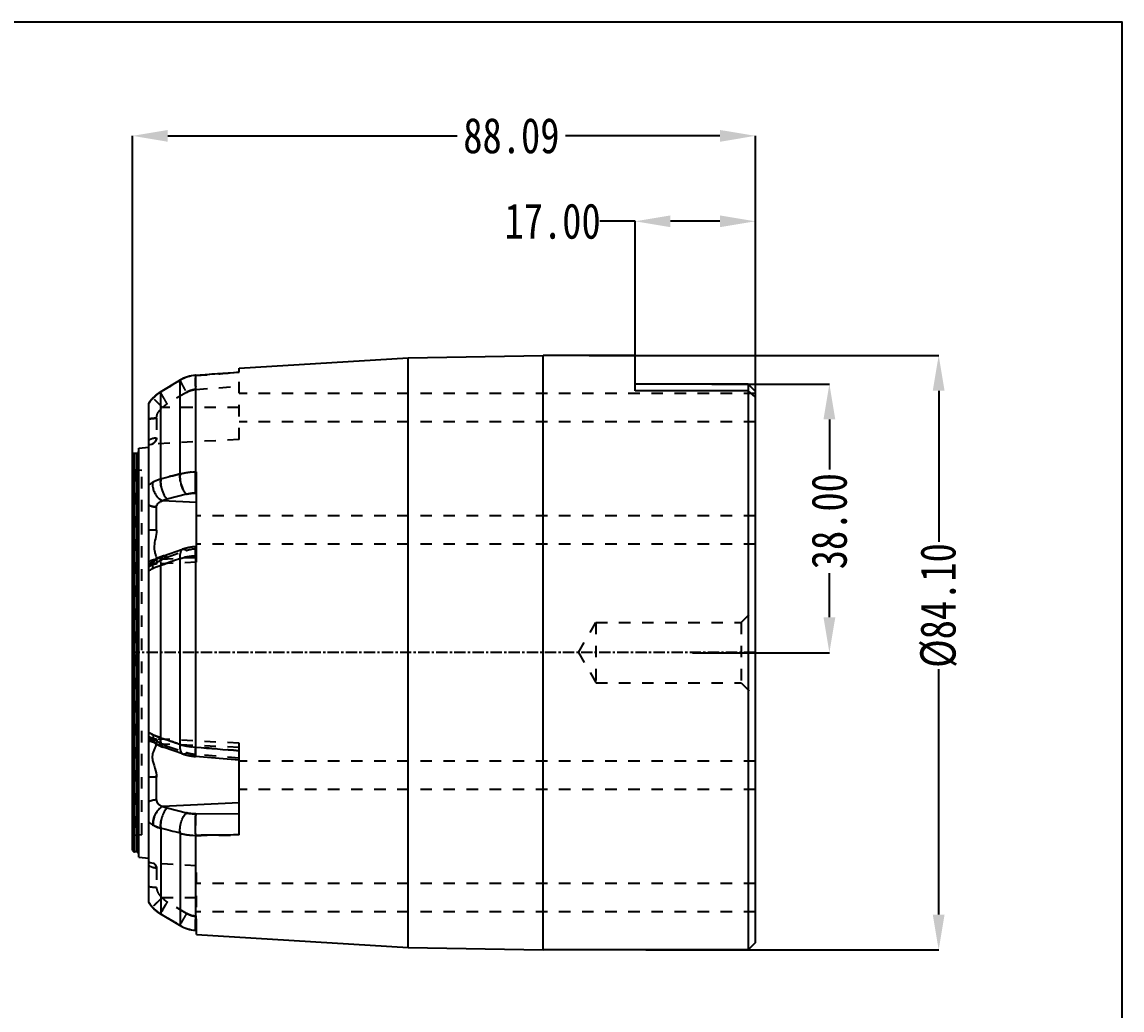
# Model space of a CAD drawing. Header units: millimetres. Extents: x 97 to 1722, y -6063 to 1553.
# Drawn here: x 807.1 to 962.7, y -2329.6 to -2189.9 of the extents above; entities that cross this region are included whole.
import ezdxf

# ---------------------------------------------------------------- set-up
doc = ezdxf.new("R2010")
doc.units = ezdxf.units.MM
doc.header["$LTSCALE"] = 16.335
doc.header["$PDMODE"] = 3
doc.header["$PDSIZE"] = 0.3125
doc.linetypes.add('CENTER', pattern=[0.6, 0.375, -0.075, 0.075, -0.075])
doc.linetypes.add('HIDDEN', pattern=[0.2, 0.1, -0.1])
doc.layers.get('0').update_dxf_attribs({"linetype": 'CONTINUOUS'})
doc.layers.get('Defpoints').update_dxf_attribs({"linetype": 'CONTINUOUS'})
doc.layers.add('DEFAULT_2', color=8, linetype='HIDDEN')
doc.styles.get("Standard").update_dxf_attribs({"font": 'txt', "width": 0.8})
doc.dimstyles.new('STANDARD$0', dxfattribs={"dimscale": 2, "dimtxt": 3, "dimasz": 3, "dimexe": 1.25, "dimexo": 0.625, "dimgap": 0.5, "dimtad": 0, "dimdsep": 46, "dimlunit": 6, "dimtxsty": 'Standard', "dimblk": 'CLOSEDBLANK', "dimcen": 0, "dimclrt": 2, "dimazin": 2, "dimtfac": 2, "dimtmove": 1, "dimatfit": 3, "dimfxl": 0, "dimtolj": 1, "dimtzin": 0, "dimarcsym": 0})

# ---------------------------------------------------------------- blocks, each defined once
blk = doc.blocks.new('*D261')
at = {"color": 4, "lineweight": -2}
for p, q in [((893.8, -2218.08), (888.8, -2218.08)), ((893.8, -2237.05), (893.8, -2218.08)), ((905.8, -2218.08), (898.8, -2218.08)), ((910.8, -2242.43), (910.8, -2218.08))]:
    blk.add_line(p, q, dxfattribs=at)
at = {"color": 4}
for points in [[(898.8, -2217.25), (898.8, -2218.91), (893.8, -2218.08)], [(905.8, -2217.25), (905.8, -2218.91), (910.8, -2218.08)]]:
    blk.add_solid(points, dxfattribs=at)
at = {"layer": 'Defpoints', "color": 0}
for p in [(893.8, -2218.08), (893.8, -2237.05), (910.8, -2242.43)]:
    blk.add_point(p, dxfattribs=at)
at = {"color": 6, "insert": (882.13, -2218.08), "char_height": 5, "attachment_point": 5}
blk.add_mtext('\\A1;17.00', dxfattribs=at)
blk = doc.blocks.new('*D262')
at = {"color": 4, "lineweight": -2}
for p, q in [((904.64, -2241.1), (921.27, -2241.1)), ((921.27, -2246.1), (921.27, -2253.17)), ((921.27, -2274.1), (921.27, -2267.84)), ((901.9, -2279.1), (921.27, -2279.1))]:
    blk.add_line(p, q, dxfattribs=at)
at = {"color": 4}
for points in [[(920.44, -2246.1), (922.11, -2246.1), (921.27, -2241.1)], [(920.44, -2274.1), (922.11, -2274.1), (921.27, -2279.1)]]:
    blk.add_solid(points, dxfattribs=at)
at = {"layer": 'Defpoints', "color": 0}
for p in [(904.64, -2241.1), (901.9, -2279.1), (921.27, -2279.1)]:
    blk.add_point(p, dxfattribs=at)
at = {"color": 6, "insert": (921.27, -2260.5), "char_height": 5, "attachment_point": 5, "rotation": 90}
blk.add_mtext('\\A1;38.00', dxfattribs=at)
blk = doc.blocks.new('*D263')
at = {"color": 4, "lineweight": -2}
for p, q in [((887.3, -2237.05), (936.73, -2237.05)), ((936.73, -2242.05), (936.73, -2263.43)), ((936.73, -2316.15), (936.73, -2281.43)), ((895.3, -2321.15), (936.73, -2321.15))]:
    blk.add_line(p, q, dxfattribs=at)
at = {"color": 4}
for points in [[(935.89, -2242.05), (937.56, -2242.05), (936.73, -2237.05)], [(935.89, -2316.15), (937.56, -2316.15), (936.73, -2321.15)]]:
    blk.add_solid(points, dxfattribs=at)
at = {"layer": 'Defpoints', "color": 0}
for p in [(887.3, -2237.05), (895.3, -2321.15), (936.73, -2321.15)]:
    blk.add_point(p, dxfattribs=at)
at = {"color": 6, "insert": (936.73, -2272.43), "char_height": 5, "attachment_point": 5, "rotation": 90}
blk.add_mtext('\\A1;%%c84.10', dxfattribs=at)
blk = doc.blocks.new('*D264')
at = {"color": 4, "lineweight": -2}
for p, q in [((822.71, -2251.49), (822.71, -2205.99)), ((827.71, -2205.99), (868.63, -2205.99)), ((905.8, -2205.99), (883.96, -2205.99)), ((910.8, -2241.1), (910.8, -2205.99))]:
    blk.add_line(p, q, dxfattribs=at)
at = {"color": 4}
for points in [[(827.71, -2205.16), (827.71, -2206.83), (822.71, -2205.99)], [(905.8, -2205.16), (905.8, -2206.83), (910.8, -2205.99)]]:
    blk.add_solid(points, dxfattribs=at)
at = {"layer": 'Defpoints', "color": 0}
for p in [(822.71, -2205.99), (910.8, -2241.1), (822.71, -2251.49)]:
    blk.add_point(p, dxfattribs=at)
at = {"color": 6, "insert": (876.3, -2205.99), "char_height": 5, "attachment_point": 5}
blk.add_mtext('\\A1;88.09', dxfattribs=at)

msp = doc.modelspace()

# ---------------------------------------------------------------- linework, layer by layer
at = {"color": 7, "linetype": 'Continuous'}
for p, q in [((837.781, -2238.853), (861.7, -2237.391)), ((861.7, -2237.391), (880.795, -2237.057)), ((861.7, -2320.806), (861.7, -2237.391)), ((893.795, -2237.048), (880.795, -2237.048)), ((880.795, -2321.148), (880.795, -2237.057)), ((893.795, -2242.05), (893.795, -2237.048)), ((831.64, -2239.854), (837.761, -2239.416)), ((831.661, -2253.506), (831.661, -2239.886)), ((837.781, -2239.444), (837.781, -2238.854)), ((826.698, -2242.186), (829.43, -2240.551)), ((829.43, -2240.551), (829.431, -2240.551)), ((829.456, -2253.818), (829.456, -2240.566)), ((909.795, -2241.098), (893.795, -2241.098)), ((909.795, -2241.098), (909.795, -2321.148)), ((910.795, -2242.098), (909.795, -2241.098)), ((825.632, -2243.04), (825.092, -2243.709)), ((825.632, -2243.04), (825.162, -2243.608)), ((826.726, -2254.493), (826.726, -2242.203)), ((909.795, -2242.05), (893.795, -2242.05)), ((910.795, -2242.931), (909.795, -2242.05)), ((910.795, -2242.098), (910.795, -2320.148)), ((825.092, -2243.709), (825.018, -2243.822)), ((825.018, -2314.438), (825.018, -2243.822)), ((823.008, -2307.288), (823.008, -2250.908)), ((823.309, -2250.908), (823.008, -2250.908)), ((823.309, -2307.288), (823.309, -2250.908)), ((823.611, -2250.154), (825.018, -2250.031)), ((823.611, -2308.042), (823.611, -2250.154)), ((822.706, -2306.987), (822.706, -2251.209)), ((831.751, -2265.413), (831.751, -2253.505)), ((830.354, -2256.679), (827.626, -2257.369)), ((826.119, -2261.785), (826.119, -2258.499)), ((831.751, -2257.845), (826.924, -2257.626)), ((827.077, -2265.415), (829.808, -2264.476)), ((831.621, -2264.105), (831.751, -2264.094)), ((825.995, -2265.912), (825.995, -2265.912)), ((829.456, -2292.094), (829.456, -2265.786)), ((831.661, -2292.458), (831.661, -2265.419)), ((826.726, -2291.133), (826.726, -2266.744)), ((826.091, -2292.035), (826.091, -2292.035)), ((829.806, -2293.417), (827.076, -2292.476)), ((837.781, -2304.876), (837.781, -2292.973)), ((837.781, -2294.289), (831.621, -2293.789)), ((826.119, -2299.928), (826.119, -2296.701)), ((837.781, -2300.351), (826.982, -2300.841)), ((827.626, -2301.07), (830.355, -2301.762)), ((831.676, -2301.911), (837.781, -2301.852)), ((826.726, -2303.958), (826.726, -2316.058)), ((829.456, -2304.634), (829.456, -2317.691)), ((831.661, -2318.371), (831.661, -2304.951)), ((823.309, -2307.288), (823.008, -2307.288)), ((823.611, -2308.042), (825.018, -2308.165)), ((825.018, -2314.438), (825.536, -2315.117)), ((825.018, -2314.438), (825.113, -2314.58)), ((825.113, -2314.58), (825.536, -2315.117)), ((829.432, -2317.704), (826.7, -2316.073)), ((831.641, -2318.399), (831.661, -2318.37)), ((831.659, -2318.4), (831.641, -2318.399)), ((831.661, -2318.37), (831.721, -2318.375)), ((831.751, -2318.974), (831.751, -2318.377)), ((831.751, -2318.974), (861.7, -2320.806)), ((861.7, -2320.806), (880.795, -2321.139)), ((910.795, -2320.148), (909.795, -2321.148)), ((909.795, -2321.148), (880.795, -2321.148))]:
    msp.add_line(p, q, dxfattribs=at)
at = {"color": 1, "linetype": 'CENTER', "ltscale": 0.26123}
msp.add_line((910.795, -2279.098), (822.706, -2279.098), dxfattribs=at)
msp.add_lwpolyline([(650.178, -2189.885), (962.654, -2189.885), (962.654, -2484.211), (650.178, -2484.211)], close=True)
at = {"color": 7, "linetype": 'Continuous'}
for points in [[(825.995, -2265.912), (825.614, -2266.16), (825.153, -2266.528), (825.018, -2266.656)], [(825.018, -2291.24), (825.175, -2291.387), (825.678, -2291.778), (826.091, -2292.035)]]:
    msp.add_lwpolyline(points, dxfattribs=at)
for centre, radius, start, end in [((832.001, -2244.849), 5.008, 94.13291, 120.88913), ((832.002, -2244.904), 5.03, 93.88065, 120.40966), ((829.399, -2246.68), 5.219, 135.87361, 139.63176), ((829.309, -2246.539), 5.076, 120.95671, 136.42283), ((829.294, -2246.578), 5.072, 120.42232, 135.87253), ((829.353, -2246.643), 5.159, 143.39593, 147.16322), ((829.377, -2246.661), 5.19, 139.63302, 143.39585), ((823.008, -2251.209), 0.301, 90, 180), ((823.309, -2250.606), 0.301, 270, 0), ((826.196, -2621.586), 359.801, 90.0123, 90.18759), ((826.232, -2268.228), 2.309, 97.19844, 102.60795), ((823.008, -2306.987), 0.301, 180, 270), ((823.309, -2307.59), 0.301, 0, 90), ((829.355, -2311.619), 5.161, 212.82539, 216.06883), ((829.377, -2311.603), 5.188, 216.06885, 219.30983), ((829.397, -2311.587), 5.214, 219.31065, 222.54893), ((829.325, -2311.695), 5.105, 222.09444, 239.05943), ((829.313, -2311.657), 5.105, 222.59849, 239.55267), ((832, -2313.399), 5.013, 239.35694, 265.89268), ((832.003, -2313.342), 5.04, 239.63977, 266.11097), ((832.126, -2312.561), 5.828, 266.0221, 266.31765)]:
    msp.add_arc(centre, radius, start, end, dxfattribs=at)
for points, knots in [([(831.64, -2239.854), (831.642, -2239.854), (831.654, -2239.86), (831.657, -2239.875), (831.661, -2239.886)], [0, 0, 0, 0, 0.1342177, 1, 1, 1, 1]), ([(829.431, -2240.551), (829.432, -2240.55), (829.442, -2240.552), (829.449, -2240.56), (829.456, -2240.566)], [0, 0, 0, 0, 0.1388185, 1, 1, 1, 1]), ([(825.653, -2243.046), (825.651, -2243.044), (825.644, -2243.042), (825.635, -2243.036), (825.632, -2243.04)], [0, 0, 0, 0, 0.3926791, 1, 1, 1, 1]), ([(826.698, -2242.186), (826.699, -2242.185), (826.711, -2242.185), (826.719, -2242.196), (826.726, -2242.203)], [0, 0, 0, 0, 0.1282565, 1, 1, 1, 1]), ([(829.456, -2253.818), (829.443, -2253.903), (829.41, -2254.277), (829.447, -2254.656), (829.502, -2254.94)], [0, 0, 0, 0, 0.2291656, 1, 1, 1, 1]), ([(829.456, -2253.818), (829.627, -2253.767), (830.348, -2253.584), (831.096, -2253.509), (831.661, -2253.504)], [0, 0, 0, 0, 0.2396299, 1, 1, 1, 1]), ([(831.679, -2256.53), (831.651, -2256.336), (831.62, -2255.872), (831.597, -2254.863), (831.616, -2254.049), (831.661, -2253.505)], [0, 0, 0, 0, 0.1945524, 0.4592422, 1, 1, 1, 1]), ([(825.018, -2255.378), (825.058, -2255.342), (825.227, -2255.199), (825.411, -2255.074), (825.555, -2254.99)], [0, 0, 0, 0, 0.2432291, 1, 1, 1, 1]), ([(825.555, -2254.99), (825.546, -2255.056), (825.52, -2255.356), (825.559, -2255.661), (825.618, -2255.888)], [0, 0, 0, 0, 0.2221185, 1, 1, 1, 1]), ([(825.555, -2254.99), (825.642, -2254.939), (826.016, -2254.738), (826.416, -2254.586), (826.726, -2254.493)], [0, 0, 0, 0, 0.2367958, 1, 1, 1, 1]), ([(826.726, -2254.493), (826.713, -2254.579), (826.677, -2254.958), (826.714, -2255.343), (826.771, -2255.631)], [0, 0, 0, 0, 0.2285766, 1, 1, 1, 1]), ([(826.771, -2255.631), (826.839, -2255.981), (827.042, -2256.606), (827.404, -2257.173), (827.626, -2257.369)], [0, 0, 0, 0, 0.5464567, 1, 1, 1, 1]), ([(829.502, -2254.94), (829.571, -2255.29), (829.773, -2255.915), (830.134, -2256.482), (830.355, -2256.679)], [0, 0, 0, 0, 0.5466193, 1, 1, 1, 1]), ([(825.618, -2255.888), (825.668, -2256.082), (825.813, -2256.46), (826.2, -2257.095), (826.619, -2257.475), (826.924, -2257.626)], [0, 0, 0, 0, 0.2700573, 0.5416727, 1, 1, 1, 1]), ([(831.678, -2256.53), (831.563, -2256.529), (831.118, -2256.538), (830.673, -2256.598), (830.354, -2256.679)], [0, 0, 0, 0, 0.2601045, 1, 1, 1, 1]), ([(825.018, -2258.228), (825.103, -2258.272), (825.454, -2258.42), (825.835, -2258.489), (826.119, -2258.499)], [0, 0, 0, 0, 0.252596, 1, 1, 1, 1]), ([(826.119, -2258.499), (826.119, -2258.407), (826.152, -2258.218), (826.316, -2257.967), (826.583, -2257.763), (826.801, -2257.668), (826.924, -2257.626)], [0, 0, 0, 0, 0.2176233, 0.440224, 0.694502, 1, 1, 1, 1]), ([(827.626, -2257.369), (827.562, -2257.385), (827.321, -2257.452), (827.087, -2257.543), (826.924, -2257.626)], [0, 0, 0, 0, 0.2652009, 1, 1, 1, 1]), ([(826.119, -2261.785), (826.119, -2262.188), (825.963, -2262.932), (825.773, -2263.813), (825.783, -2264.455), (825.86, -2264.889), (825.982, -2265.301), (826.067, -2265.575), (826.093, -2265.707)], [0, 0, 0, 0, 0.3038107, 0.5672345, 0.6764096, 0.7850277, 0.8981395, 1, 1, 1, 1]), ([(829.808, -2264.476), (829.73, -2264.502), (829.579, -2264.631), (829.462, -2264.935), (829.416, -2265.332), (829.435, -2265.627), (829.456, -2265.786)], [0, 0, 0, 0, 0.1702849, 0.3871975, 0.6659176, 1, 1, 1, 1]), ([(831.623, -2264.105), (831.466, -2264.117), (830.851, -2264.186), (830.244, -2264.326), (829.808, -2264.476)], [0, 0, 0, 0, 0.2543329, 1, 1, 1, 1]), ([(831.661, -2265.42), (831.644, -2265.167), (831.621, -2264.76), (831.603, -2264.353), (831.608, -2264.199)], [0, 0, 0, 0, 0.6216938, 1, 1, 1, 1]), ([(831.608, -2264.199), (831.609, -2264.175), (831.613, -2264.152), (831.613, -2264.105), (831.622, -2264.105)], [0, 0, 0, 0, 0.7316253, 1, 1, 1, 1]), ([(825.728, -2265.975), (825.664, -2265.989), (825.416, -2266.056), (825.178, -2266.163), (825.018, -2266.267)], [0, 0, 0, 0, 0.2552377, 1, 1, 1, 1]), ([(825.995, -2265.912), (825.903, -2265.967), (825.735, -2266.125), (825.584, -2266.444), (825.525, -2266.811), (825.538, -2267.065), (825.555, -2267.192)], [0, 0, 0, 0, 0.2261457, 0.4692865, 0.7300233, 1, 1, 1, 1]), ([(827.077, -2265.415), (826.981, -2265.448), (826.609, -2265.586), (826.249, -2265.76), (825.995, -2265.912)], [0, 0, 0, 0, 0.2551887, 1, 1, 1, 1]), ([(826.093, -2265.707), (826.096, -2265.72), (826.105, -2265.768), (826.112, -2265.816), (826.115, -2265.852)], [0, 0, 0, 0, 0.2674432, 1, 1, 1, 1]), ([(827.077, -2265.415), (826.999, -2265.442), (826.845, -2265.572), (826.728, -2265.881), (826.684, -2266.284), (826.705, -2266.583), (826.726, -2266.744)], [0, 0, 0, 0, 0.1700507, 0.3870051, 0.6659177, 1, 1, 1, 1]), ([(829.456, -2265.786), (829.627, -2265.736), (830.35, -2265.552), (831.094, -2265.453), (831.661, -2265.419)], [0, 0, 0, 0, 0.23891, 1, 1, 1, 1]), ([(825.018, -2267.5), (825.058, -2267.473), (825.233, -2267.363), (825.414, -2267.264), (825.555, -2267.192)], [0, 0, 0, 0, 0.2349013, 1, 1, 1, 1]), ([(825.555, -2267.192), (825.643, -2267.148), (826.021, -2266.97), (826.418, -2266.832), (826.726, -2266.744)], [0, 0, 0, 0, 0.2338248, 1, 1, 1, 1]), ([(825.018, -2290.385), (825.065, -2290.415), (825.271, -2290.542), (825.486, -2290.654), (825.653, -2290.735)], [0, 0, 0, 0, 0.2327379, 1, 1, 1, 1]), ([(825.653, -2290.735), (825.635, -2290.865), (825.619, -2291.125), (825.676, -2291.5), (825.827, -2291.824), (825.998, -2291.981), (826.092, -2292.034)], [0, 0, 0, 0, 0.2729504, 0.5353463, 0.7774725, 1, 1, 1, 1]), ([(825.653, -2290.735), (825.734, -2290.773), (826.083, -2290.929), (826.446, -2291.053), (826.726, -2291.133)], [0, 0, 0, 0, 0.2356203, 1, 1, 1, 1]), ([(826.726, -2291.133), (826.704, -2291.295), (826.682, -2291.597), (826.725, -2292.005), (826.842, -2292.317), (826.997, -2292.449), (827.075, -2292.476)], [0, 0, 0, 0, 0.3340653, 0.6131277, 0.8301306, 1, 1, 1, 1]), ([(825.727, -2291.807), (825.663, -2291.792), (825.415, -2291.723), (825.177, -2291.612), (825.018, -2291.506)], [0, 0, 0, 0, 0.2545751, 1, 1, 1, 1]), ([(826.024, -2292.243), (825.962, -2292.398), (825.811, -2292.701), (825.618, -2293.146), (825.507, -2293.592), (825.499, -2294.038), (825.593, -2294.535), (825.845, -2295.325), (826.059, -2295.972), (826.105, -2296.434)], [0, 0, 0, 0, 0.1147268, 0.2329305, 0.3334815, 0.4284338, 0.5373424, 0.6802437, 1, 1, 1, 1]), ([(826.098, -2292.017), (826.095, -2292.034), (826.074, -2292.111), (826.047, -2292.186), (826.024, -2292.243)], [0, 0, 0, 0, 0.2207569, 1, 1, 1, 1]), ([(826.091, -2292.035), (826.168, -2292.079), (826.485, -2292.249), (826.819, -2292.388), (827.075, -2292.476)], [0, 0, 0, 0, 0.2456588, 1, 1, 1, 1]), ([(829.456, -2292.094), (829.434, -2292.254), (829.414, -2292.552), (829.459, -2292.953), (829.576, -2293.26), (829.729, -2293.39), (829.806, -2293.417)], [0, 0, 0, 0, 0.3340945, 0.6129684, 0.8299163, 1, 1, 1, 1]), ([(829.456, -2292.094), (829.627, -2292.143), (830.351, -2292.326), (831.095, -2292.424), (831.661, -2292.458)], [0, 0, 0, 0, 0.2388841, 1, 1, 1, 1]), ([(831.621, -2293.789), (831.612, -2293.788), (831.612, -2293.741), (831.604, -2293.684), (831.607, -2293.562), (831.609, -2293.409), (831.617, -2293.214), (831.633, -2292.893), (831.649, -2292.637), (831.661, -2292.458)], [0, 0, 0, 0, 0.019478, 0.0725831, 0.1591108, 0.2770971, 0.423849, 0.5960488, 1, 1, 1, 1]), ([(829.805, -2293.417), (829.948, -2293.466), (830.54, -2293.647), (831.155, -2293.751), (831.621, -2293.789)], [0, 0, 0, 0, 0.2449639, 1, 1, 1, 1]), ([(826.119, -2296.701), (826.021, -2296.701), (825.654, -2296.704), (825.287, -2296.711), (825.018, -2296.721)], [0, 0, 0, 0, 0.265695, 1, 1, 1, 1]), ([(826.105, -2296.434), (826.107, -2296.457), (826.115, -2296.546), (826.119, -2296.635), (826.119, -2296.701)], [0, 0, 0, 0, 0.2605745, 1, 1, 1, 1]), ([(826.119, -2299.928), (826.026, -2299.931), (825.649, -2299.964), (825.274, -2300.069), (825.018, -2300.2)], [0, 0, 0, 0, 0.243075, 1, 1, 1, 1]), ([(826.119, -2299.928), (826.119, -2300.025), (826.155, -2300.224), (826.333, -2300.488), (826.618, -2300.7), (826.852, -2300.798), (826.982, -2300.841)], [0, 0, 0, 0, 0.2160759, 0.4384154, 0.6934903, 1, 1, 1, 1]), ([(826.982, -2300.841), (826.774, -2300.95), (826.361, -2301.285), (825.903, -2301.963), (825.638, -2302.742), (825.617, -2303.278), (825.653, -2303.514)], [0, 0, 0, 0, 0.2243171, 0.4974902, 0.7721922, 1, 1, 1, 1]), ([(827.626, -2301.07), (827.456, -2301.22), (827.158, -2301.634), (826.854, -2302.361), (826.688, -2303.16), (826.686, -2303.706), (826.726, -2303.958)], [0, 0, 0, 0, 0.2181384, 0.4812155, 0.7545144, 1, 1, 1, 1]), ([(826.982, -2300.841), (827.031, -2300.864), (827.239, -2300.957), (827.457, -2301.027), (827.626, -2301.07)], [0, 0, 0, 0, 0.2362209, 1, 1, 1, 1]), ([(829.456, -2304.634), (829.418, -2304.383), (829.422, -2303.839), (829.589, -2303.044), (829.89, -2302.322), (830.187, -2301.911), (830.355, -2301.762)], [0, 0, 0, 0, 0.2463404, 0.5196677, 0.7822953, 1, 1, 1, 1]), ([(830.355, -2301.762), (830.457, -2301.788), (830.892, -2301.881), (831.338, -2301.914), (831.676, -2301.911)], [0, 0, 0, 0, 0.2379471, 1, 1, 1, 1]), ([(831.661, -2304.95), (831.616, -2304.405), (831.596, -2303.587), (831.619, -2302.573), (831.651, -2302.107), (831.678, -2301.911)], [0, 0, 0, 0, 0.5399823, 0.8051656, 1, 1, 1, 1]), ([(825.018, -2303.065), (825.064, -2303.107), (825.262, -2303.275), (825.481, -2303.419), (825.653, -2303.514)], [0, 0, 0, 0, 0.2421654, 1, 1, 1, 1]), ([(825.653, -2303.514), (825.734, -2303.558), (826.079, -2303.736), (826.444, -2303.873), (826.726, -2303.958)], [0, 0, 0, 0, 0.2382816, 1, 1, 1, 1]), ([(829.456, -2304.634), (829.626, -2304.686), (830.348, -2304.869), (831.095, -2304.945), (831.661, -2304.951)], [0, 0, 0, 0, 0.2396116, 1, 1, 1, 1]), ([(826.7, -2316.073), (826.701, -2316.074), (826.712, -2316.074), (826.72, -2316.064), (826.726, -2316.058)], [0, 0, 0, 0, 0.1289462, 1, 1, 1, 1]), ([(829.432, -2317.704), (829.433, -2317.705), (829.443, -2317.705), (829.45, -2317.696), (829.456, -2317.691)], [0, 0, 0, 0, 0.1349476, 1, 1, 1, 1])]:
    msp.add_open_spline(points, degree=3, knots=knots, dxfattribs=at)
for points in [[(837.781, -2239.444), (835.741, -2239.593), (833.701, -2239.737), (831.661, -2239.886)], [(829.456, -2240.566), (828.547, -2241.113), (827.635, -2241.656), (826.726, -2242.203)], [(826.726, -2254.493), (827.637, -2254.274), (828.544, -2254.036), (829.456, -2253.818)], [(831.661, -2253.505), (831.691, -2253.504), (831.721, -2253.505), (831.751, -2253.504)], [(829.456, -2265.786), (828.548, -2266.112), (827.633, -2266.417), (826.726, -2266.744)], [(831.751, -2265.413), (831.721, -2265.415), (831.691, -2265.417), (831.661, -2265.42)], [(826.726, -2291.133), (827.633, -2291.461), (828.548, -2291.766), (829.456, -2292.094)], [(831.661, -2292.458), (833.701, -2292.638), (835.742, -2292.794), (837.781, -2292.974)], [(829.456, -2304.634), (828.544, -2304.415), (827.637, -2304.177), (826.726, -2303.958)], [(837.781, -2304.876), (835.741, -2304.907), (833.701, -2304.919), (831.661, -2304.95)], [(826.726, -2316.058), (827.635, -2316.603), (828.546, -2317.145), (829.456, -2317.691)]]:
    msp.add_open_spline(points, degree=3, dxfattribs=at)
at = {"layer": 'DEFAULT_2', "color": 8, "linetype": 'HIDDEN'}
for p, q in [((831.64, -2239.854), (831.64, -2239.854)), ((837.761, -2239.416), (837.781, -2239.415)), ((837.781, -2248.948), (837.781, -2239.444)), ((829.456, -2240.566), (829.43, -2240.551)), ((831.678, -2241.862), (837.781, -2241.423)), ((825.632, -2243.04), (825.632, -2243.04)), ((825.653, -2243.046), (825.632, -2243.04)), ((826.726, -2242.203), (826.698, -2242.186)), ((830.354, -2242.278), (827.626, -2243.91)), ((910.795, -2242.426), (837.781, -2242.426)), ((825.162, -2243.608), (825.018, -2243.822)), ((837.781, -2244.426), (826.982, -2244.426)), ((826.119, -2245.936), (826.119, -2248.732)), ((910.795, -2246.426), (837.781, -2246.426)), ((837.781, -2248.948), (825.51, -2249.591)), ((822.98, -2253.243), (822.98, -2304.953)), ((824.013, -2253.334), (822.98, -2253.243)), ((824.013, -2304.862), (824.013, -2253.334)), ((831.678, -2256.53), (831.751, -2256.531)), ((910.795, -2259.762), (831.751, -2259.762)), ((827.626, -2265.577), (830.355, -2264.639)), ((831.678, -2264.37), (831.751, -2264.364)), ((910.795, -2263.762), (831.751, -2263.762)), ((825.189, -2266.495), (825.018, -2266.656)), ((825.664, -2266.125), (825.193, -2266.492)), ((825.995, -2265.912), (825.664, -2266.125)), ((825.995, -2265.912), (825.995, -2265.912)), ((826.119, -2265.922), (826.119, -2266.579)), ((831.751, -2266.284), (826.119, -2266.579)), ((831.751, -2265.678), (826.924, -2265.898)), ((831.751, -2266.284), (831.751, -2265.413)), ((908.795, -2274.848), (910.795, -2272.848)), ((885.795, -2279.098), (888.249, -2274.848)), ((888.249, -2274.848), (888.249, -2283.348)), ((888.249, -2274.848), (908.795, -2274.848)), ((908.795, -2274.848), (908.795, -2283.348)), ((885.795, -2279.098), (888.249, -2283.348)), ((888.249, -2283.348), (908.795, -2283.348)), ((908.795, -2283.348), (910.795, -2285.348)), ((826.119, -2291.301), (826.119, -2291.861)), ((837.781, -2291.912), (826.119, -2291.301)), ((825.667, -2291.77), (825.674, -2291.774)), ((826.091, -2292.035), (826.091, -2292.035)), ((837.781, -2292.518), (826.982, -2292.028)), ((827.076, -2292.476), (827.076, -2292.476)), ((827.626, -2292.315), (830.355, -2293.255)), ((837.781, -2292.973), (837.781, -2291.912)), ((837.781, -2294.019), (831.678, -2293.524)), ((837.759, -2294.287), (837.781, -2294.289)), ((910.795, -2294.434), (837.781, -2294.434)), ((910.795, -2298.434), (837.781, -2298.434)), ((824.013, -2304.862), (822.98, -2304.953)), ((831.751, -2309.248), (825.782, -2308.935)), ((826.119, -2309.587), (826.119, -2312.332)), ((831.751, -2318.377), (831.751, -2309.248)), ((910.795, -2311.771), (831.751, -2311.771)), ((831.751, -2313.771), (826.924, -2313.771)), ((830.354, -2315.977), (827.626, -2314.348)), ((825.536, -2315.117), (825.555, -2315.112)), ((825.536, -2315.117), (825.536, -2315.117)), ((826.726, -2316.058), (826.7, -2316.074)), ((910.795, -2315.771), (831.751, -2315.771)), ((829.432, -2317.704), (829.456, -2317.691)), ((831.678, -2316.394), (831.751, -2316.399)), ((831.641, -2318.399), (831.751, -2318.407)), ((831.751, -2318.377), (831.661, -2318.37))]:
    msp.add_line(p, q, dxfattribs=at)
for points in [[(825.018, -2249.678), (825.393, -2249.6), (825.506, -2249.591)], [(825.782, -2308.935), (825.715, -2308.931), (825.197, -2308.816), (825.018, -2308.74)]]:
    msp.add_lwpolyline(points, dxfattribs=at)
for centre, radius, start, end in [((829.312, -2246.6), 5.101, 120.45861, 135.832), ((829.386, -2246.667), 5.2, 143.39585, 147.13653), ((829.207, -2246.544), 3.072, 120.96805, 136.3987), ((825.389, -2248.732), 0.73, 348.92127, 359.96465), ((823.006, -2252.944), 0.3, 180, 265), ((832.035, -2254.186), 2.606, 171.88152, 176.6066), ((826.199, -2621.562), 359.777, 90.01274, 90.18805), ((832.019, -2270.918), 6.811, 104.92485, 108.9541), ((832.117, -2271.275), 7.181, 103.816, 104.95294), ((832.144, -2271.382), 7.292, 103.18164, 103.81733), ((832.208, -2271.67), 7.587, 98.75106, 103.15792), ((832.265, -2272.024), 7.946, 94.64122, 98.7648), ((832.181, -2270.492), 6.142, 94.69251, 94.92534), ((826.224, -2268.587), 2.01, 93, 126.8699), ((826.219, -2268.125), 2.205, 92.61368, 97.20255), ((828.596, -2270.25), 5.058, 118.82595, 120.94412), ((828.73, -2270.494), 5.336, 116.60082, 118.82495), ((827.125, -2267.331), 1.368, 126.59425, 127.56174), ((828.845, -2270.723), 5.593, 114.86772, 116.60488), ((828.963, -2270.978), 5.874, 112.62477, 114.86263), ((829.054, -2271.195), 6.109, 111.84273, 112.63414), ((829.154, -2271.447), 6.38, 108.99814, 111.82851), ((828.851, -2269.224), 3.847, 112.59393, 115.0309), ((829.032, -2269.665), 4.323, 108.98431, 112.57048), ((869.462, -2262.827), 37.89, 183.45642, 183.92263), ((826.224, -2289.293), 2.01, 233.1301, 267), ((826.174, -2289.458), 1.96, 233.86065, 240.78019), ((826.212, -2289.391), 2.037, 240.76634, 245.17116), ((828.662, -2287.53), 5.187, 240.28286, 242.13095), ((828.781, -2287.305), 5.441, 242.13219, 244.13964), ((828.88, -2287.103), 5.667, 244.1353, 245.53283), ((828.984, -2286.871), 5.921, 245.53907, 247.69607), ((829.08, -2286.641), 6.17, 247.68859, 248.75654), ((829.167, -2286.413), 6.414, 248.7635, 250.96585), ((828.627, -2289.139), 3.324, 240.33161, 244.20417), ((828.842, -2288.697), 3.815, 244.19753, 247.73577), ((829.041, -2288.211), 4.34, 247.73098, 250.9738), ((832.017, -2286.994), 6.793, 251.00904, 255.05203), ((832.116, -2286.639), 7.162, 255.02382, 256.15032), ((832.145, -2286.519), 7.285, 256.14951, 257.00669), ((832.205, -2286.249), 7.561, 257.0244, 260.89478), ((832.262, -2285.899), 7.916, 260.88854, 265.36214), ((823.006, -2305.252), 0.3, 95, 180), ((843.821, -2303.934), 12.202, 183.40183, 184.78004), ((829.382, -2311.599), 5.195, 212.84342, 216.06885), ((829.208, -2311.707), 3.078, 222.08341, 239.07153), ((829.303, -2311.721), 5.071, 222.04171, 239.11409)]:
    msp.add_arc(centre, radius, start, end, dxfattribs=at)
for points, knots in [([(831.678, -2241.862), (831.66, -2241.606), (831.637, -2241.235), (831.617, -2240.763), (831.608, -2240.463), (831.605, -2240.216), (831.608, -2240.034), (831.617, -2239.92), (831.627, -2239.871), (831.635, -2239.854), (831.64, -2239.854)], [0, 0, 0, 0, 0.3811006, 0.5531984, 0.7040735, 0.8280757, 0.9204275, 0.9778461, 0.9930271, 1, 1, 1, 1]), ([(831.64, -2239.854), (831.635, -2239.854), (831.627, -2239.871), (831.617, -2239.92), (831.608, -2240.034), (831.605, -2240.216), (831.608, -2240.463), (831.617, -2240.763), (831.638, -2241.234), (831.66, -2241.604), (831.678, -2241.859)], [0, 0, 0, 0, 0.0071108, 0.0224321, 0.0800411, 0.1724733, 0.296473, 0.4472692, 0.6192253, 1, 1, 1, 1]), ([(831.661, -2239.886), (831.66, -2239.881), (831.655, -2239.87), (831.648, -2239.853), (831.64, -2239.854)], [0, 0, 0, 0, 0.3932394, 1, 1, 1, 1]), ([(829.43, -2240.551), (829.426, -2240.553), (829.427, -2240.571), (829.435, -2240.597), (829.453, -2240.642), (829.492, -2240.731), (829.564, -2240.877), (829.676, -2241.089), (829.816, -2241.345), (830.043, -2241.748), (830.227, -2242.062), (830.355, -2242.277)], [0, 0, 0, 0, 0.0064919, 0.0214079, 0.0454106, 0.078399, 0.1702911, 0.2938383, 0.4445163, 0.6167468, 1, 1, 1, 1]), ([(826.982, -2244.426), (826.813, -2244.264), (826.562, -2244.021), (826.24, -2243.703), (826.028, -2243.489), (825.855, -2243.31), (825.741, -2243.187), (825.678, -2243.114), (825.65, -2243.077), (825.636, -2243.057), (825.629, -2243.042), (825.632, -2243.04)], [0, 0, 0, 0, 0.3628535, 0.5399998, 0.6993853, 0.8300071, 0.9251475, 0.9578604, 0.9807965, 0.9945076, 1, 1, 1, 1]), ([(827.626, -2243.91), (827.497, -2243.695), (827.313, -2243.381), (827.085, -2242.979), (826.945, -2242.723), (826.833, -2242.511), (826.76, -2242.365), (826.721, -2242.277), (826.703, -2242.231), (826.695, -2242.206), (826.694, -2242.188), (826.698, -2242.186)], [0, 0, 0, 0, 0.383302, 0.555552, 0.7061995, 0.829768, 0.9216247, 0.9546202, 0.9785824, 0.9934905, 1, 1, 1, 1]), ([(826.119, -2245.936), (826.119, -2245.663), (826.299, -2245.064), (826.724, -2244.62), (826.982, -2244.426)], [0, 0, 0, 0, 0.4581441, 1, 1, 1, 1]), ([(826.119, -2245.936), (826.119, -2245.663), (826.299, -2245.064), (826.724, -2244.62), (826.982, -2244.426)], [0, 0, 0, 0, 0.4581465, 1, 1, 1, 1]), ([(826.119, -2245.936), (825.839, -2245.94), (825.469, -2245.968), (825.105, -2246.034), (825.018, -2246.053)], [0, 0, 0, 0, 0.757111, 1, 1, 1, 1]), ([(825.018, -2246.053), (825.105, -2246.034), (825.469, -2245.968), (825.839, -2245.94), (826.119, -2245.936)], [0, 0, 0, 0, 0.242889, 1, 1, 1, 1]), ([(826.119, -2248.732), (826.021, -2248.737), (825.637, -2248.779), (825.261, -2248.914), (825.018, -2249.067)], [0, 0, 0, 0, 0.2542352, 1, 1, 1, 1]), ([(826.119, -2248.732), (826.021, -2248.737), (825.637, -2248.779), (825.261, -2248.914), (825.018, -2249.067)], [0, 0, 0, 0, 0.2542351, 1, 1, 1, 1]), ([(825.506, -2249.591), (825.435, -2249.644), (825.745, -2249.44), (825.847, -2249.335), (825.975, -2249.189), (826.059, -2249.036), (826.094, -2248.926), (826.105, -2248.872)], [0, 0, 0, 0, 0.2764092, 0.4480181, 0.644597, 0.8297167, 1, 1, 1, 1]), ([(826.119, -2248.732), (826.119, -2248.851), (826.051, -2249.108), (825.824, -2249.373), (825.626, -2249.523), (825.527, -2249.577), (825.506, -2249.591)], [0, 0, 0, 0, 0.3241228, 0.6939588, 0.9308333, 1, 1, 1, 1]), ([(829.502, -2254.94), (829.487, -2254.862), (829.437, -2254.562), (829.42, -2254.256), (829.434, -2254.031)], [0, 0, 0, 0, 0.2617, 1, 1, 1, 1]), ([(829.456, -2253.818), (829.627, -2253.767), (830.348, -2253.584), (831.096, -2253.509), (831.661, -2253.505)], [0, 0, 0, 0, 0.2396028, 1, 1, 1, 1]), ([(831.608, -2254.792), (831.609, -2254.676), (831.617, -2254.246), (831.635, -2253.817), (831.661, -2253.504)], [0, 0, 0, 0, 0.269706, 1, 1, 1, 1]), ([(825.555, -2254.99), (825.546, -2255.056), (825.52, -2255.356), (825.559, -2255.661), (825.618, -2255.888)], [0, 0, 0, 0, 0.2221186, 1, 1, 1, 1]), ([(825.555, -2254.99), (825.642, -2254.939), (826.016, -2254.738), (826.416, -2254.586), (826.726, -2254.493)], [0, 0, 0, 0, 0.2367769, 1, 1, 1, 1]), ([(826.771, -2255.631), (826.751, -2255.531), (826.692, -2255.155), (826.684, -2254.768), (826.726, -2254.493)], [0, 0, 0, 0, 0.2679965, 1, 1, 1, 1]), ([(830.355, -2256.678), (830.134, -2256.482), (829.773, -2255.915), (829.571, -2255.29), (829.502, -2254.94)], [0, 0, 0, 0, 0.453387, 1, 1, 1, 1]), ([(831.608, -2254.792), (831.605, -2255.126), (831.613, -2255.706), (831.645, -2256.287), (831.678, -2256.53)], [0, 0, 0, 0, 0.5762721, 1, 1, 1, 1]), ([(830.355, -2256.679), (830.458, -2256.653), (830.892, -2256.56), (831.339, -2256.527), (831.678, -2256.53)], [0, 0, 0, 0, 0.2379855, 1, 1, 1, 1]), ([(826.119, -2258.499), (826.026, -2258.496), (825.649, -2258.463), (825.274, -2258.358), (825.018, -2258.228)], [0, 0, 0, 0, 0.243297, 1, 1, 1, 1]), ([(826.924, -2257.626), (826.976, -2257.6), (827.202, -2257.494), (827.441, -2257.416), (827.626, -2257.369)], [0, 0, 0, 0, 0.2345186, 1, 1, 1, 1]), ([(830.355, -2264.639), (830.268, -2264.57), (830.1, -2264.46), (829.889, -2264.448), (829.808, -2264.476)], [0, 0, 0, 0, 0.5638734, 1, 1, 1, 1]), ([(829.808, -2264.476), (829.889, -2264.448), (830.1, -2264.46), (830.268, -2264.57), (830.355, -2264.639)], [0, 0, 0, 0, 0.4361199, 1, 1, 1, 1]), ([(830.355, -2264.639), (830.457, -2264.603), (830.888, -2264.472), (831.336, -2264.398), (831.678, -2264.37)], [0, 0, 0, 0, 0.239957, 1, 1, 1, 1]), ([(831.608, -2264.199), (831.607, -2264.218), (831.607, -2264.28), (831.608, -2264.385), (831.612, -2264.532), (831.622, -2264.776), (831.633, -2264.973), (831.642, -2265.112)], [0, 0, 0, 0, 0.0654944, 0.1932156, 0.3534757, 0.5436425, 1, 1, 1, 1]), ([(831.622, -2264.105), (831.628, -2264.104), (831.636, -2264.137), (831.649, -2264.178), (831.663, -2264.267), (831.673, -2264.332), (831.678, -2264.37)], [0, 0, 0, 0, 0.0715473, 0.2622548, 0.573372, 1, 1, 1, 1]), ([(831.636, -2264.134), (831.634, -2264.127), (831.632, -2264.118), (831.625, -2264.105), (831.622, -2264.105)], [0, 0, 0, 0, 0.7062685, 1, 1, 1, 1]), ([(826.119, -2265.922), (826.021, -2265.927), (825.636, -2265.971), (825.26, -2266.11), (825.018, -2266.267)], [0, 0, 0, 0, 0.253607, 1, 1, 1, 1]), ([(826.119, -2266.463), (826.026, -2266.468), (825.637, -2266.516), (825.259, -2266.676), (825.018, -2266.852)], [0, 0, 0, 0, 0.2362677, 1, 1, 1, 1]), ([(825.354, -2266.655), (825.416, -2266.626), (825.661, -2266.526), (825.924, -2266.473), (826.119, -2266.463)], [0, 0, 0, 0, 0.2610481, 1, 1, 1, 1]), ([(826.924, -2265.898), (826.772, -2265.836), (826.456, -2265.755), (826.128, -2265.833), (825.995, -2265.912)], [0, 0, 0, 0, 0.5139743, 1, 1, 1, 1]), ([(826.924, -2265.898), (826.772, -2265.836), (826.456, -2265.755), (826.128, -2265.833), (825.996, -2265.912)], [0, 0, 0, 0, 0.513973, 1, 1, 1, 1]), ([(826.119, -2266.463), (826.119, -2266.425), (826.185, -2266.33), (826.341, -2266.203), (826.597, -2266.048), (826.804, -2265.95), (826.924, -2265.897)], [0, 0, 0, 0, 0.1142974, 0.3151306, 0.6100696, 1, 1, 1, 1]), ([(826.119, -2266.463), (826.119, -2266.428), (826.174, -2266.342), (826.244, -2266.283), (826.291, -2266.246)], [0, 0, 0, 0, 0.3690874, 1, 1, 1, 1]), ([(826.924, -2265.898), (826.976, -2265.866), (827.201, -2265.741), (827.44, -2265.641), (827.626, -2265.577)], [0, 0, 0, 0, 0.2357331, 1, 1, 1, 1]), ([(827.223, -2265.739), (827.197, -2265.751), (827.095, -2265.8), (826.996, -2265.854), (826.924, -2265.898)], [0, 0, 0, 0, 0.2571981, 1, 1, 1, 1]), ([(827.626, -2265.577), (827.539, -2265.508), (827.37, -2265.399), (827.158, -2265.387), (827.077, -2265.415)], [0, 0, 0, 0, 0.5635968, 1, 1, 1, 1]), ([(827.077, -2265.415), (827.158, -2265.387), (827.37, -2265.399), (827.539, -2265.508), (827.626, -2265.577)], [0, 0, 0, 0, 0.4364114, 1, 1, 1, 1]), ([(831.661, -2265.42), (831.469, -2265.431), (830.725, -2265.495), (829.987, -2265.633), (829.456, -2265.786)], [0, 0, 0, 0, 0.2587731, 1, 1, 1, 1]), ([(825.018, -2267.5), (825.058, -2267.473), (825.233, -2267.363), (825.415, -2267.264), (825.555, -2267.192)], [0, 0, 0, 0, 0.234883, 1, 1, 1, 1]), ([(825.555, -2267.192), (825.643, -2267.148), (826.021, -2266.97), (826.418, -2266.832), (826.726, -2266.744)], [0, 0, 0, 0, 0.2338471, 1, 1, 1, 1]), ([(825.653, -2290.735), (825.595, -2290.707), (825.378, -2290.599), (825.167, -2290.481), (825.018, -2290.385)], [0, 0, 0, 0, 0.2669536, 1, 1, 1, 1]), ([(825.018, -2291.041), (825.101, -2291.102), (825.436, -2291.307), (825.83, -2291.415), (826.119, -2291.43)], [0, 0, 0, 0, 0.2639915, 1, 1, 1, 1]), ([(825.356, -2291.24), (825.419, -2291.268), (825.662, -2291.367), (825.925, -2291.42), (826.119, -2291.43)], [0, 0, 0, 0, 0.2611125, 1, 1, 1, 1]), ([(826.726, -2291.133), (826.629, -2291.105), (826.264, -2290.994), (825.907, -2290.856), (825.653, -2290.735)], [0, 0, 0, 0, 0.2638659, 1, 1, 1, 1]), ([(826.119, -2291.43), (826.119, -2291.471), (826.191, -2291.573), (826.358, -2291.707), (826.633, -2291.871), (826.854, -2291.974), (826.982, -2292.028)], [0, 0, 0, 0, 0.1150536, 0.3168087, 0.61184, 1, 1, 1, 1]), ([(827.076, -2292.476), (826.997, -2292.449), (826.842, -2292.317), (826.725, -2292.005), (826.681, -2291.597), (826.704, -2291.295), (826.726, -2291.133)], [0, 0, 0, 0, 0.1699053, 0.3869109, 0.6659579, 1, 1, 1, 1]), ([(826.119, -2291.861), (826.021, -2291.857), (825.635, -2291.811), (825.259, -2291.667), (825.018, -2291.506)], [0, 0, 0, 0, 0.2529014, 1, 1, 1, 1]), ([(826.092, -2292.034), (826.22, -2292.107), (826.536, -2292.175), (826.838, -2292.09), (826.982, -2292.028)], [0, 0, 0, 0, 0.4845959, 1, 1, 1, 1]), ([(826.982, -2292.028), (826.838, -2292.09), (826.536, -2292.175), (826.22, -2292.107), (826.092, -2292.034)], [0, 0, 0, 0, 0.5154044, 1, 1, 1, 1]), ([(826.119, -2291.861), (826.119, -2291.873), (826.117, -2291.926), (826.108, -2291.978), (826.098, -2292.017)], [0, 0, 0, 0, 0.2268387, 1, 1, 1, 1]), ([(826.105, -2291.988), (826.107, -2291.976), (826.115, -2291.935), (826.119, -2291.892), (826.119, -2291.861)], [0, 0, 0, 0, 0.2706112, 1, 1, 1, 1]), ([(826.324, -2291.675), (826.363, -2291.704), (826.571, -2291.842), (826.798, -2291.95), (826.982, -2292.028)], [0, 0, 0, 0, 0.197139, 1, 1, 1, 1]), ([(827.626, -2292.315), (827.568, -2292.294), (827.347, -2292.213), (827.133, -2292.114), (826.982, -2292.028)], [0, 0, 0, 0, 0.2623145, 1, 1, 1, 1]), ([(827.626, -2292.315), (827.539, -2292.384), (827.369, -2292.493), (827.157, -2292.505), (827.076, -2292.476)], [0, 0, 0, 0, 0.5633717, 1, 1, 1, 1]), ([(829.456, -2292.094), (829.627, -2292.143), (830.35, -2292.326), (831.094, -2292.425), (831.661, -2292.458)], [0, 0, 0, 0, 0.2388622, 1, 1, 1, 1]), ([(831.661, -2292.458), (831.649, -2292.637), (831.633, -2292.893), (831.617, -2293.214), (831.609, -2293.409), (831.607, -2293.562), (831.604, -2293.684), (831.612, -2293.741), (831.612, -2293.788), (831.621, -2293.789)], [0, 0, 0, 0, 0.4039476, 0.5761468, 0.7228989, 0.8408857, 0.9274142, 0.9805208, 1, 1, 1, 1]), ([(829.806, -2293.417), (829.888, -2293.445), (830.099, -2293.433), (830.268, -2293.324), (830.355, -2293.255)], [0, 0, 0, 0, 0.4362783, 1, 1, 1, 1]), ([(831.678, -2293.524), (831.562, -2293.514), (831.114, -2293.465), (830.67, -2293.364), (830.354, -2293.255)], [0, 0, 0, 0, 0.258094, 1, 1, 1, 1]), ([(830.355, -2293.255), (830.455, -2293.289), (830.879, -2293.419), (831.318, -2293.493), (831.654, -2293.522)], [0, 0, 0, 0, 0.2399702, 1, 1, 1, 1]), ([(831.621, -2293.789), (831.627, -2293.79), (831.635, -2293.757), (831.648, -2293.715), (831.662, -2293.627), (831.672, -2293.562), (831.678, -2293.524)], [0, 0, 0, 0, 0.0716089, 0.2624909, 0.5740807, 1, 1, 1, 1]), ([(826.119, -2296.701), (826.021, -2296.701), (825.654, -2296.704), (825.287, -2296.711), (825.018, -2296.721)], [0, 0, 0, 0, 0.2656951, 1, 1, 1, 1]), ([(826.119, -2299.928), (826.026, -2299.931), (825.649, -2299.964), (825.274, -2300.069), (825.018, -2300.2)], [0, 0, 0, 0, 0.2430749, 1, 1, 1, 1]), ([(826.119, -2299.928), (826.119, -2300.025), (826.155, -2300.224), (826.333, -2300.488), (826.618, -2300.7), (826.852, -2300.798), (826.982, -2300.841)], [0, 0, 0, 0, 0.2160772, 0.4384178, 0.6934923, 1, 1, 1, 1]), ([(825.714, -2302.579), (825.763, -2302.386), (825.906, -2302.009), (826.281, -2301.378), (826.686, -2300.996), (826.982, -2300.841)], [0, 0, 0, 0, 0.2721793, 0.544474, 1, 1, 1, 1]), ([(827.626, -2301.07), (827.568, -2301.055), (827.348, -2300.994), (827.134, -2300.914), (826.982, -2300.841)], [0, 0, 0, 0, 0.2635366, 1, 1, 1, 1]), ([(831.678, -2301.911), (831.562, -2301.912), (831.118, -2301.903), (830.673, -2301.843), (830.354, -2301.762)], [0, 0, 0, 0, 0.2601571, 1, 1, 1, 1]), ([(831.679, -2301.911), (831.644, -2302.155), (831.612, -2302.735), (831.604, -2303.315), (831.607, -2303.65)], [0, 0, 0, 0, 0.423703, 1, 1, 1, 1]), ([(825.653, -2303.514), (825.594, -2303.481), (825.37, -2303.35), (825.16, -2303.194), (825.018, -2303.065)], [0, 0, 0, 0, 0.2584229, 1, 1, 1, 1]), ([(825.653, -2303.514), (825.643, -2303.445), (825.614, -2303.133), (825.653, -2302.816), (825.714, -2302.579)], [0, 0, 0, 0, 0.2207767, 1, 1, 1, 1]), ([(826.726, -2303.958), (826.629, -2303.929), (826.261, -2303.808), (825.903, -2303.652), (825.653, -2303.514)], [0, 0, 0, 0, 0.2615932, 1, 1, 1, 1]), ([(826.726, -2303.959), (826.713, -2303.872), (826.675, -2303.488), (826.712, -2303.1), (826.769, -2302.808)], [0, 0, 0, 0, 0.2280865, 1, 1, 1, 1]), ([(829.456, -2304.634), (829.443, -2304.549), (829.408, -2304.17), (829.445, -2303.788), (829.501, -2303.501)], [0, 0, 0, 0, 0.2287473, 1, 1, 1, 1]), ([(831.64, -2304.658), (831.636, -2304.579), (831.618, -2304.243), (831.609, -2303.907), (831.607, -2303.65)], [0, 0, 0, 0, 0.234681, 1, 1, 1, 1]), ([(829.456, -2304.634), (829.626, -2304.685), (830.348, -2304.87), (831.096, -2304.946), (831.661, -2304.951)], [0, 0, 0, 0, 0.2396346, 1, 1, 1, 1]), ([(826.119, -2309.587), (826.021, -2309.582), (825.636, -2309.538), (825.26, -2309.398), (825.018, -2309.24)], [0, 0, 0, 0, 0.2534831, 1, 1, 1, 1]), ([(826.119, -2309.587), (826.021, -2309.582), (825.636, -2309.538), (825.26, -2309.398), (825.018, -2309.24)], [0, 0, 0, 0, 0.253483, 1, 1, 1, 1]), ([(826.119, -2309.587), (826.119, -2309.492), (826.087, -2309.348), (826.007, -2309.192), (825.912, -2309.065), (825.886, -2309.027), (825.768, -2308.924), (825.782, -2308.935)], [0, 0, 0, 0, 0.3753836, 0.5590511, 0.7210867, 0.9322017, 1, 1, 1, 1]), ([(825.782, -2308.935), (825.795, -2308.946), (825.875, -2309.022), (826.041, -2309.211), (826.119, -2309.447), (826.119, -2309.587)], [0, 0, 0, 0, 0.0682258, 0.4426603, 1, 1, 1, 1]), ([(826.119, -2312.332), (825.839, -2312.328), (825.469, -2312.3), (825.105, -2312.233), (825.018, -2312.213)], [0, 0, 0, 0, 0.7571938, 1, 1, 1, 1]), ([(826.119, -2312.332), (826.119, -2312.59), (826.286, -2313.158), (826.682, -2313.582), (826.924, -2313.771)], [0, 0, 0, 0, 0.4576292, 1, 1, 1, 1]), ([(826.119, -2312.332), (826.119, -2312.59), (826.285, -2313.158), (826.682, -2313.582), (826.924, -2313.771)], [0, 0, 0, 0, 0.4576263, 1, 1, 1, 1]), ([(826.924, -2313.771), (826.75, -2313.928), (826.492, -2314.164), (826.162, -2314.473), (825.944, -2314.681), (825.767, -2314.855), (825.65, -2314.974), (825.585, -2315.045), (825.555, -2315.081), (825.542, -2315.1), (825.534, -2315.114), (825.536, -2315.117)], [0, 0, 0, 0, 0.3635449, 0.5407967, 0.7001262, 0.8305675, 0.9254835, 0.9580944, 0.9809433, 0.9945828, 1, 1, 1, 1]), ([(827.626, -2314.348), (827.498, -2314.564), (827.314, -2314.878), (827.086, -2315.28), (826.946, -2315.536), (826.834, -2315.748), (826.762, -2315.894), (826.723, -2315.982), (826.705, -2316.028), (826.697, -2316.053), (826.696, -2316.071), (826.7, -2316.073)], [0, 0, 0, 0, 0.3832964, 0.5555442, 0.7061905, 0.8297589, 0.921617, 0.9546138, 0.9785777, 0.993488, 1, 1, 1, 1]), ([(826.7, -2316.073), (826.696, -2316.071), (826.697, -2316.053), (826.705, -2316.028), (826.723, -2315.982), (826.762, -2315.894), (826.834, -2315.748), (826.946, -2315.536), (827.087, -2315.28), (827.314, -2314.877), (827.498, -2314.564), (827.626, -2314.348)], [0, 0, 0, 0, 0.0064934, 0.021408, 0.0454076, 0.0783931, 0.170281, 0.2938263, 0.4445035, 0.6167363, 1, 1, 1, 1]), ([(830.355, -2315.977), (830.227, -2316.193), (830.044, -2316.507), (829.817, -2316.91), (829.677, -2317.166), (829.566, -2317.378), (829.493, -2317.525), (829.454, -2317.613), (829.437, -2317.658), (829.429, -2317.684), (829.428, -2317.702), (829.432, -2317.704)], [0, 0, 0, 0, 0.3832872, 0.555536, 0.7061853, 0.829758, 0.9216205, 0.9546191, 0.978584, 0.9934937, 1, 1, 1, 1]), ([(830.355, -2315.977), (830.227, -2316.193), (830.044, -2316.507), (829.817, -2316.91), (829.677, -2317.166), (829.566, -2317.378), (829.493, -2317.525), (829.454, -2317.613), (829.437, -2317.658), (829.429, -2317.684), (829.428, -2317.702), (829.432, -2317.704)], [0, 0, 0, 0, 0.3832551, 0.5554858, 0.7061651, 0.8297107, 0.9216009, 0.9545888, 0.9785916, 0.993505, 1, 1, 1, 1]), ([(831.611, -2318.232), (831.599, -2317.986), (831.62, -2317.372), (831.653, -2316.76), (831.678, -2316.394)], [0, 0, 0, 0, 0.4018298, 1, 1, 1, 1]), ([(831.679, -2316.394), (831.661, -2316.649), (831.638, -2317.019), (831.617, -2317.491), (831.608, -2317.791), (831.606, -2318.038), (831.609, -2318.219), (831.618, -2318.333), (831.628, -2318.382), (831.636, -2318.399), (831.641, -2318.399)], [0, 0, 0, 0, 0.3811297, 0.5531934, 0.7040654, 0.82801, 0.920368, 0.9778068, 0.9930073, 1, 1, 1, 1]), ([(831.641, -2318.399), (831.636, -2318.399), (831.627, -2318.381), (831.618, -2318.329), (831.613, -2318.274), (831.611, -2318.232)], [0, 0, 0, 0, 0.0863792, 0.2772253, 1, 1, 1, 1])]:
    msp.add_open_spline(points, degree=3, knots=knots, dxfattribs=at)
for points in [[(831.661, -2239.886), (833.701, -2239.737), (835.741, -2239.593), (837.781, -2239.444)], [(826.726, -2242.203), (827.635, -2241.656), (828.546, -2241.113), (829.456, -2240.566)], [(831.678, -2241.859), (831.216, -2241.893), (830.751, -2242.04), (830.354, -2242.278)], [(830.355, -2242.277), (830.751, -2242.039), (831.217, -2241.892), (831.678, -2241.862)], [(829.456, -2253.818), (828.544, -2254.036), (827.637, -2254.274), (826.726, -2254.493)], [(831.751, -2253.504), (831.721, -2253.505), (831.691, -2253.504), (831.661, -2253.504)], [(826.119, -2265.922), (826.119, -2265.85), (826.109, -2265.778), (826.094, -2265.707)], [(826.115, -2265.852), (826.117, -2265.875), (826.119, -2265.899), (826.119, -2265.922)], [(826.726, -2266.744), (827.633, -2266.417), (828.548, -2266.112), (829.456, -2265.786)], [(831.661, -2265.419), (831.691, -2265.418), (831.721, -2265.415), (831.751, -2265.413)], [(825.018, -2266.852), (825.123, -2266.776), (825.236, -2266.709), (825.354, -2266.655)], [(829.456, -2292.094), (828.548, -2291.766), (827.633, -2291.461), (826.726, -2291.133)], [(826.119, -2291.861), (825.987, -2291.855), (825.856, -2291.836), (825.727, -2291.807)], [(826.025, -2292.243), (826.059, -2292.16), (826.088, -2292.075), (826.105, -2291.988)], [(837.781, -2292.974), (835.742, -2292.794), (833.701, -2292.638), (831.661, -2292.458)], [(826.119, -2296.701), (826.119, -2296.612), (826.114, -2296.523), (826.105, -2296.434)], [(831.661, -2304.951), (833.701, -2304.919), (835.741, -2304.907), (837.781, -2304.876)], [(829.456, -2317.691), (828.546, -2317.145), (827.635, -2316.603), (826.726, -2316.058)], [(831.678, -2316.394), (831.217, -2316.36), (830.752, -2316.214), (830.354, -2315.977)], [(830.355, -2315.977), (830.752, -2316.214), (831.217, -2316.36), (831.678, -2316.394)]]:
    msp.add_open_spline(points, degree=3, dxfattribs=at)

# ---------------------------------------------------------------- dimensions: what is measured, and where the dimension line sits
for base, p1, p2, picture, middle in [((822.706, -2205.993), (910.795, -2241.098), (822.706, -2251.486), '*D264', (876.297, -2205.993)), ((893.795, -2218.081), (910.795, -2242.426), (893.795, -2237.048), '*D261', (882.129, -2218.081))]:
    dim = msp.add_linear_dim(base=base, p1=p1, p2=p2, dimstyle='STANDARD$0', override={"dimscale": 1, "dimtxt": 5, "dimasz": 5, "dimexe": 0, "dimexo": 0, "dimgap": 0, "dimzin": 0, "dimlunit": 2, "dimclrd": 4, "dimclre": 4, "dimclrt": 6, "dimazin": 0, "dimtfac": 1, "dimtofl": 0, "dimtmove": 0, "dimfxl": 1.25, "dimarcsym": 1})
    dim.commit()
    dim.dimension.update_dxf_attribs({"geometry": picture, "text_midpoint": middle, "dimtype": 160})
dim = msp.add_linear_dim(base=(936.727, -2321.148), p1=(887.295, -2237.048), p2=(895.295, -2321.148), angle=90, text='%%c<>', dimstyle='STANDARD$0', override={"dimscale": 1, "dimtxt": 5, "dimasz": 5, "dimexe": 0, "dimexo": 0, "dimgap": 0, "dimzin": 0, "dimlunit": 2, "dimclrd": 4, "dimclre": 4, "dimclrt": 6, "dimazin": 0, "dimtfac": 1, "dimtofl": 0, "dimtmove": 0, "dimfxl": 1.25, "dimarcsym": 1})
dim.commit()
dim.dimension.update_dxf_attribs({"geometry": '*D263', "text_midpoint": (936.727, -2272.429), "dimtype": 160})
dim = msp.add_linear_dim(base=(921.275, -2279.098), p1=(904.641, -2241.098), p2=(901.897, -2279.098), angle=90, dimstyle='STANDARD$0', override={"dimscale": 1, "dimtxt": 5, "dimasz": 5, "dimexe": 0, "dimexo": 0, "dimgap": 0, "dimzin": 0, "dimlunit": 2, "dimclrd": 4, "dimclre": 4, "dimclrt": 6, "dimazin": 0, "dimtfac": 1, "dimtofl": 0, "dimtmove": 0, "dimfxl": 1.25, "dimarcsym": 1})
dim.commit()
dim.dimension.update_dxf_attribs({"geometry": '*D262', "text_midpoint": (921.275, -2260.504), "dimtype": 160})

doc.saveas('drawing.dxf')
